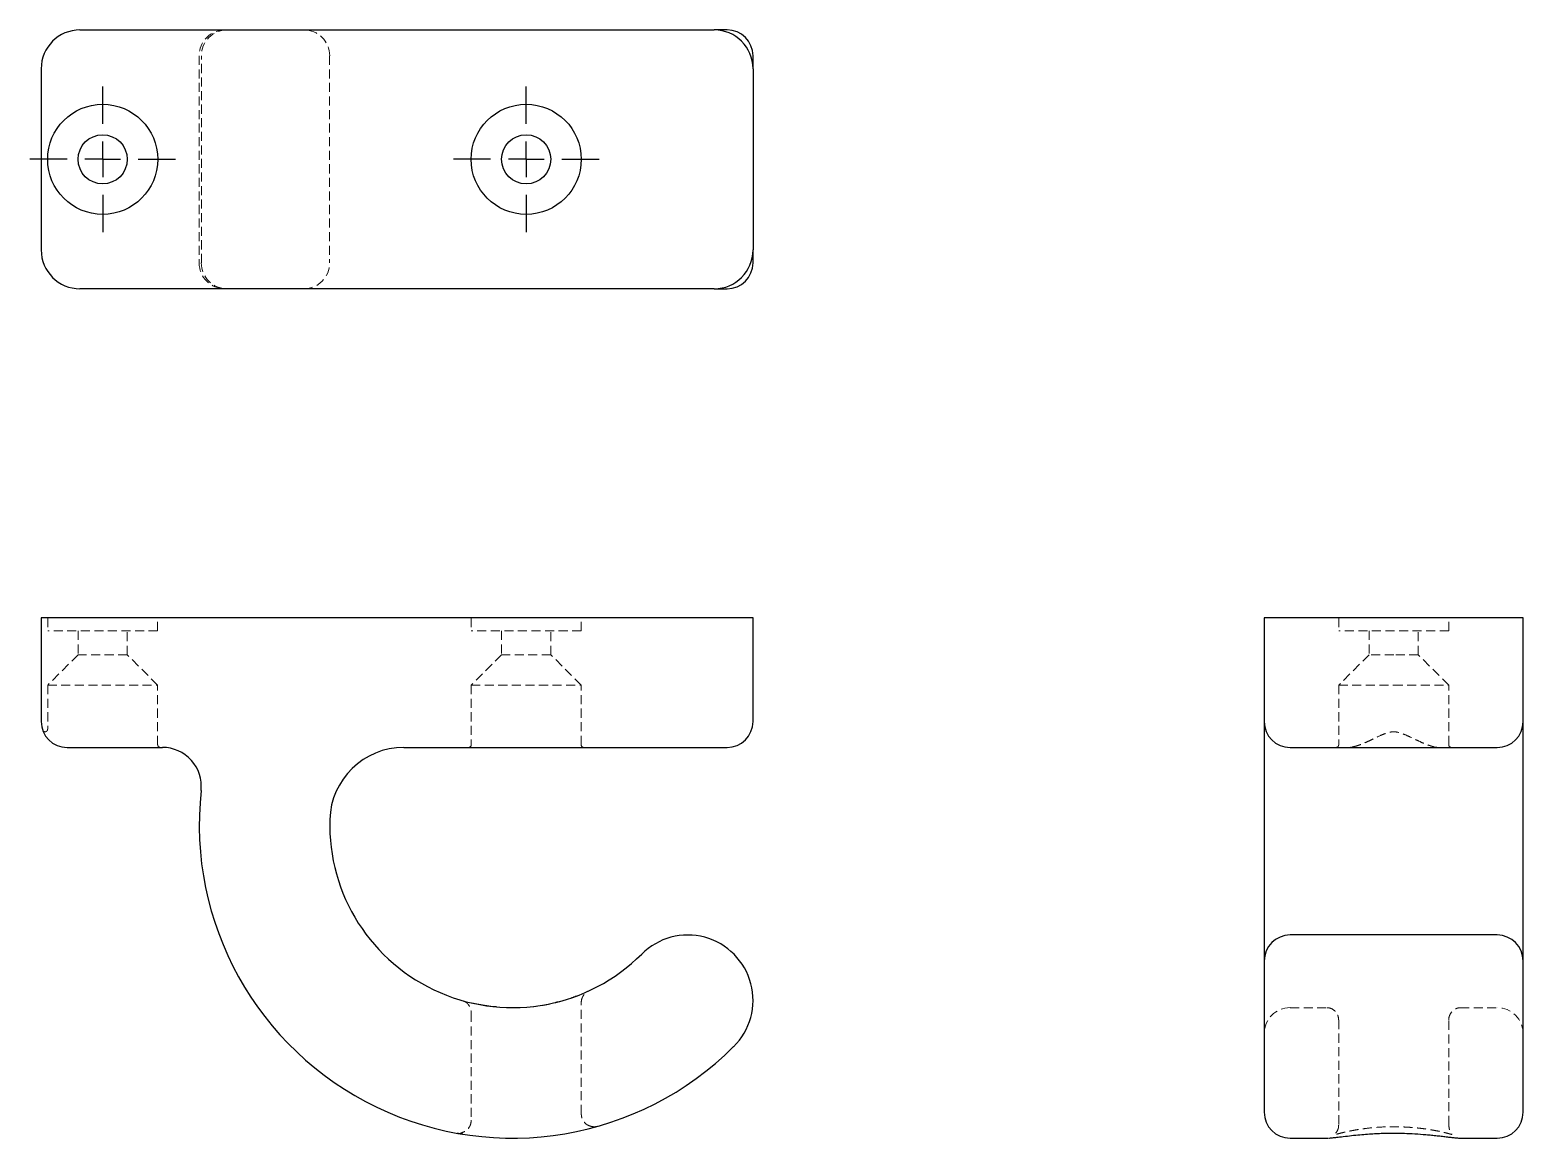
# Model space of a CAD drawing. Header units: millimetres. Extents: x 31 to 241, y 21 to 176.
import ezdxf

# ---------------------------------------------------------------- set-up
doc = ezdxf.new("R2010")
doc.units = ezdxf.units.MM
doc.linetypes.add('HIDDEN', pattern=[1.905, 1.27, -0.635])
doc.layers.add('10', color=7, linetype='Continuous')

# ---------------------------------------------------------------- blocks, each defined once
blk = doc.blocks.new('SW_CENTERMARKSYMBOL_0')
at = {"layer": '10', "color": 0}
for p, q in [((0, 5), (0, 10.23)), ((0, 0), (0, 2.5)), ((-5, 0), (-10.23, 0)), ((0, 0), (-2.5, 0)), ((0, 0), (0, -2.5)), ((0, 0), (2.5, 0)), ((5, 0), (10.23, 0)), ((0, -5), (0, -10.23))]:
    blk.add_line(p, q, dxfattribs=at)
blk = doc.blocks.new('SW_CENTERMARKSYMBOL_1')
at = {"layer": '10', "color": 0}
for p, q in [((0, 5), (0, 10.23)), ((0, 0), (0, 2.5)), ((-5, 0), (-10.23, 0)), ((0, 0), (-2.5, 0)), ((0, 0), (0, -2.5)), ((0, 0), (2.5, 0)), ((5, 0), (10.23, 0)), ((0, -5), (0, -10.23))]:
    blk.add_line(p, q, dxfattribs=at)

msp = doc.modelspace()

# ---------------------------------------------------------------- linework, layer by layer
at = {"color": 7, "linetype": 'Continuous', "lineweight": 25}
for p, q in [((38.46, 176.18), (127.55, 176.18)), ((129.36, 176.18), (127.55, 176.18)), ((133, 170.72), (133, 172.54)), ((33.01, 170.72), (33.01, 145.27)), ((133, 170.72), (133, 145.27)), ((133, 143.45), (133, 145.27)), ((127.55, 139.82), (38.46, 139.82)), ((127.55, 139.82), (129.36, 139.82)), ((33.01, 93.58), (33.01, 79.04)), ((38.46, 93.58), (33.01, 93.58)), ((127.55, 93.58), (38.46, 93.58)), ((133, 93.58), (127.55, 93.58)), ((133, 79.04), (133, 93.58)), ((204.82, 93.58), (204.82, 79.04)), ((210.27, 93.58), (204.82, 93.58)), ((235.72, 93.58), (210.27, 93.58)), ((241.18, 93.58), (235.72, 93.58)), ((241.18, 79.04), (241.18, 93.58)), ((204.82, 79.04), (204.82, 65.38)), ((241.18, 65.38), (241.18, 79.04)), ((36.65, 75.4), (38.46, 75.4)), ((38.46, 75.4), (50.05, 75.4)), ((83.97, 75.4), (127.55, 75.4)), ((127.55, 75.4), (129.36, 75.4)), ((208.45, 75.4), (210.27, 75.4)), ((210.27, 75.4), (235.72, 75.4)), ((235.72, 75.4), (237.54, 75.4)), ((204.82, 65.38), (204.82, 45.42)), ((241.18, 45.42), (241.18, 65.38)), ((237.54, 49.06), (208.45, 49.06)), ((204.82, 45.42), (204.82, 35.96)), ((241.18, 35.96), (241.18, 45.42)), ((105.54, 39.65), (105.31, 39.59)), ((204.82, 35.96), (204.82, 24.17)), ((241.18, 24.17), (241.18, 35.96)), ((208.45, 20.53), (213.66, 20.53)), ((213.66, 20.53), (213.73, 20.53)), ((232.19, 20.54), (232.34, 20.53)), ((232.34, 20.53), (237.54, 20.53))]:
    msp.add_line(p, q, dxfattribs=at)
at = {"color": 7, "linetype": 'HIDDEN', "lineweight": 18}
for p, q in [((55.21, 172.54), (55.21, 143.45)), ((55.51, 143.45), (55.51, 172.54)), ((73.53, 172.54), (73.53, 143.45)), ((33.92, 93.58), (33.92, 91.77)), ((49.37, 91.77), (49.37, 93.58)), ((93.41, 93.58), (93.41, 91.77)), ((108.87, 91.77), (108.87, 93.58)), ((215.27, 93.58), (215.27, 91.77)), ((230.73, 91.77), (230.73, 93.58)), ((49.37, 91.77), (33.92, 91.77)), ((38.19, 91.77), (38.19, 88.42)), ((45.1, 88.42), (45.1, 91.77)), ((108.87, 91.77), (93.41, 91.77)), ((97.69, 91.77), (97.69, 88.42)), ((104.6, 88.42), (104.6, 91.77)), ((230.73, 91.77), (215.27, 91.77)), ((219.54, 91.77), (219.54, 88.42)), ((226.45, 88.42), (226.45, 91.77)), ((38.19, 88.42), (33.92, 84.14)), ((45.1, 88.42), (38.19, 88.42)), ((49.37, 84.14), (45.1, 88.42)), ((97.69, 88.42), (93.41, 84.14)), ((104.6, 88.42), (97.69, 88.42)), ((108.87, 84.14), (104.6, 88.42)), ((219.54, 88.42), (215.27, 84.14)), ((223, 88.42), (219.54, 88.42)), ((226.45, 88.42), (223, 88.42)), ((230.73, 84.14), (226.45, 88.42)), ((33.92, 84.14), (49.37, 84.14)), ((33.92, 84.14), (33.92, 77.96)), ((49.37, 75.77), (49.37, 84.14)), ((93.41, 84.14), (108.87, 84.14)), ((93.41, 84.14), (93.41, 75.77)), ((108.87, 75.77), (108.87, 84.14)), ((215.27, 84.14), (223, 84.14)), ((215.27, 84.14), (215.27, 75.77)), ((223, 84.14), (230.73, 84.14)), ((230.73, 75.77), (230.73, 84.14)), ((216.95, 75.43), (217.05, 75.45)), ((228.7, 75.49), (229.05, 75.43)), ((93.41, 38.11), (93.41, 23.04)), ((108.87, 23.94), (108.87, 39.6)), ((208.45, 38.85), (213.66, 38.85)), ((232.33, 38.85), (237.54, 38.85)), ((215.27, 37.11), (215.27, 22.39)), ((230.73, 22.39), (230.73, 37.11)), ((91.74, 21.17), (91.74, 21.17)), ((92.07, 21.28), (91.78, 21.2)), ((110, 21.88), (110.06, 21.89))]:
    msp.add_line(p, q, dxfattribs=at)
at = {"color": 7, "linetype": 'Continuous', "lineweight": 25}
for centre, radius in [((41.65, 158), 7.73), ((101.14, 158), 7.73), ((41.65, 158), 3.45), ((101.14, 158), 3.45)]:
    msp.add_circle(centre, radius, dxfattribs=at)
for centre, radius, start, end in [((38.46, 170.72), 5.45, 90, 180), ((127.55, 170.72), 5.45, 0, 90), ((129.36, 172.54), 3.64, 0, 90), ((38.46, 145.27), 5.45, 180, 270), ((127.55, 145.27), 5.45, 270, 0), ((129.36, 143.45), 3.64, 270, 0), ((36.65, 79.04), 3.64, 180, 270), ((129.36, 79.04), 3.64, 270, 360), ((208.45, 79.04), 3.64, 180, 270), ((237.54, 79.04), 3.64, 270, 0), ((50.05, 69.95), 5.45, 353.7052, 90), ((83.97, 64.97), 10.43, 90, 178.3236), ((99.21, 64.53), 44, 173.7052, 314.9216), ((99.21, 64.53), 25.67, 178.3236, 315), ((123.84, 39.89), 9.16, 314.6233, 135), ((208.45, 45.42), 3.64, 90, 180), ((237.54, 45.42), 3.64, 0, 90), ((208.45, 24.17), 3.64, 180, 270), ((237.54, 24.17), 3.64, 270, 0)]:
    msp.add_arc(centre, radius, start, end, dxfattribs=at)
at = {"color": 7, "linetype": 'HIDDEN', "lineweight": 18}
for centre, radius, start, end in [((58.84, 172.54), 3.64, 90, 180), ((59.14, 172.54), 3.64, 90, 180), ((69.9, 172.54), 3.64, 0, 90), ((58.84, 143.45), 3.64, 180, 270), ((59.14, 143.45), 3.64, 180, 270), ((69.9, 143.45), 3.64, 270, 0), ((49.74, 75.77), 0.364, 180, 270), ((93.05, 75.77), 0.364, 270, 360), ((109.23, 75.77), 0.364, 180, 270), ((214.91, 75.77), 0.364, 270, 0), ((231.09, 75.77), 0.364, 180, 270), ((208.45, 35.22), 3.64, 90, 180), ((237.54, 35.22), 3.64, 0, 90)]:
    msp.add_arc(centre, radius, start, end, dxfattribs=at)
for points, knots in [([(33.92, 77.96), (33.91, 77.92), (33.91, 77.84), (33.84, 77.72), (33.74, 77.64), (33.62, 77.6), (33.49, 77.6), (33.37, 77.64), (33.27, 77.72), (33.23, 77.79), (33.22, 77.83)], [0, 0, 0, 0, 0.12544, 0.250825, 0.375801, 0.500882, 0.625474, 0.750388, 0.875131, 1, 1, 1, 1]), ([(217.15, 75.47), (217.27, 75.49), (217.56, 75.54), (218.1, 75.71), (218.69, 75.94), (219.24, 76.18), (219.67, 76.38), (220.32, 76.69), (221.1, 77.07), (222.01, 77.44), (222.77, 77.63), (223.65, 77.56), (224.55, 77.22), (225.43, 76.81), (226.27, 76.41), (227.13, 76.01), (227.9, 75.71), (228.44, 75.54), (228.64, 75.5), (228.7, 75.49)], [0, 0, 0, 0, 0.038467, 0.090514, 0.154664, 0.20274, 0.236628, 0.270285, 0.375458, 0.435109, 0.492677, 0.546376, 0.627055, 0.706423, 0.768659, 0.844233, 0.933518, 0.983564, 1, 1, 1, 1]), ([(108.24, 40.5), (107.83, 40.35), (107.02, 40.05), (105.7, 39.66), (104.49, 39.36), (103.4, 39.16), (102.47, 39.02), (101.88, 38.96), (101.69, 38.95)], [0, 0, 0, 0, 0.243304, 0.476567, 0.627216, 0.774546, 0.92592, 1, 1, 1, 1]), ([(108.87, 39.55), (108.88, 39.72), (108.91, 40.07), (109.14, 40.54), (109.47, 40.94), (109.78, 41.11), (109.93, 41.2)], [0, 0, 0, 0, 0.24998, 0.49996, 0.749869, 1, 1, 1, 1]), ([(92.25, 39.81), (92.41, 39.75), (92.72, 39.62), (93.1, 39.21), (93.36, 38.7), (93.4, 38.3), (93.42, 38.11)], [0, 0, 0, 0, 0.258521, 0.510155, 0.756743, 1, 1, 1, 1]), ([(213.65, 38.85), (213.8, 38.84), (214.1, 38.81), (214.67, 38.5), (215.05, 38.02), (215.24, 37.52), (215.26, 37.24), (215.27, 37.1)], [0, 0, 0, 0, 0.237967, 0.479136, 0.730707, 0.8630505, 1, 1, 1, 1]), ([(230.72, 37.11), (230.73, 37.25), (230.75, 37.52), (230.95, 38.02), (231.33, 38.5), (231.9, 38.81), (232.19, 38.84), (232.34, 38.85)], [0, 0, 0, 0, 0.136776, 0.268959, 0.520303, 0.761511, 1, 1, 1, 1]), ([(110.35, 22.16), (110.15, 22.21), (109.74, 22.33), (109.26, 22.76), (108.93, 23.31), (108.89, 23.73), (108.87, 23.94)], [0, 0, 0, 0, 0.249874, 0.500001, 0.750043, 1, 1, 1, 1]), ([(91.42, 21.22), (91.55, 21.21), (91.82, 21.17), (92.08, 21.23), (92.21, 21.26)], [0, 0, 0, 0, 0.500096, 1, 1, 1, 1]), ([(92.05, 21.28), (91.99, 21.26), (91.92, 21.24), (91.94, 21.22), (91.95, 21.21)], [0, 0, 0, 0, 0.793013, 1, 1, 1, 1]), ([(93.42, 23.04), (93.4, 22.84), (93.36, 22.44), (93.06, 21.91), (92.62, 21.49), (92.25, 21.35), (92.06, 21.28)], [0, 0, 0, 0, 0.24996, 0.50003, 0.750144, 1, 1, 1, 1]), ([(110.35, 22.16), (110.49, 22.14), (110.77, 22.1), (111.04, 22.16), (111.18, 22.19)], [0, 0, 0, 0, 0.500173, 1, 1, 1, 1]), ([(110.46, 22.09), (110.46, 22.1), (110.49, 22.13), (110.41, 22.14), (110.35, 22.16)], [0, 0, 0, 0, 0.155251, 1, 1, 1, 1]), ([(110.49, 22.08), (110.49, 22.09), (110.5, 22.12), (110.41, 22.14), (110.35, 22.16)], [0, 0, 0, 0, 0.326121, 1, 1, 1, 1]), ([(215.27, 22.39), (215.26, 22.26), (215.25, 21.99), (215.09, 21.55), (214.83, 21.17), (214.61, 20.98), (214.65, 20.98), (214.86, 21.05), (215.23, 21.15), (215.79, 21.3), (216.52, 21.46), (217.17, 21.59), (217.91, 21.72), (218.71, 21.84), (219.56, 21.95), (220.73, 22.06), (222.25, 22.14), (223.78, 22.13), (224.98, 22.07), (225.86, 22), (226.73, 21.92), (227.57, 21.8), (228.37, 21.68), (229.12, 21.54), (229.8, 21.39), (230.4, 21.25), (230.9, 21.11), (231.17, 21.04), (231.2, 21.07), (231.05, 21.28), (230.8, 21.71), (230.75, 22.16), (230.73, 22.39)], [0, 0, 0, 0, 0.0157182, 0.0303922, 0.0573712, 0.0829923, 0.1092287, 0.136961, 0.165607, 0.2253576, 0.2564257, 0.2881959, 0.3206187, 0.3531133, 0.385204, 0.4169207, 0.4792524, 0.5404941, 0.5709054, 0.6018409, 0.6335575, 0.6660844, 0.6994437, 0.7336323, 0.7686349, 0.8044385, 0.8406772, 0.8750657, 0.9074323, 0.9383762, 0.9688353, 1, 1, 1, 1])]:
    msp.add_open_spline(points, degree=3, knots=knots, dxfattribs=at)
at = {"color": 7, "linetype": 'Continuous', "lineweight": 25}
for points, knots in [([(96.96, 38.95), (96.89, 38.95), (96.4, 38.99), (95.55, 39.11), (94.42, 39.3), (93.81, 39.43), (93.49, 39.5)], [0, 0, 0, 0, 0.043126, 0.339733, 0.658435, 1, 1, 1, 1]), ([(213.84, 20.54), (213.92, 20.54), (214.14, 20.55), (214.67, 20.61), (215.45, 20.7), (216.43, 20.82), (217.6, 20.95), (218.74, 21.06), (219.79, 21.14), (220.77, 21.19), (221.77, 21.22), (222.9, 21.24), (224.2, 21.22), (225.65, 21.16), (226.91, 21.08), (227.94, 20.99), (228.73, 20.91), (229.49, 20.83), (230.22, 20.74), (230.89, 20.66), (231.49, 20.59), (231.94, 20.55), (232.12, 20.54), (232.19, 20.54)], [0, 0, 0, 0, 0.034677, 0.088207, 0.138083, 0.206162, 0.266617, 0.319838, 0.366161, 0.405849, 0.444971, 0.490685, 0.543189, 0.602742, 0.669686, 0.706129, 0.744609, 0.785173, 0.827871, 0.872745, 0.919809, 0.969068, 1, 1, 1, 1])]:
    msp.add_open_spline(points, degree=3, knots=knots, dxfattribs=at)

# ---------------------------------------------------------------- block references
at = {"layer": '10'}
for name, p in [('SW_CENTERMARKSYMBOL_0', (41.65, 158)), ('SW_CENTERMARKSYMBOL_1', (101.14, 158))]:
    msp.add_blockref(name, p, dxfattribs=at)

doc.saveas('drawing.dxf')
